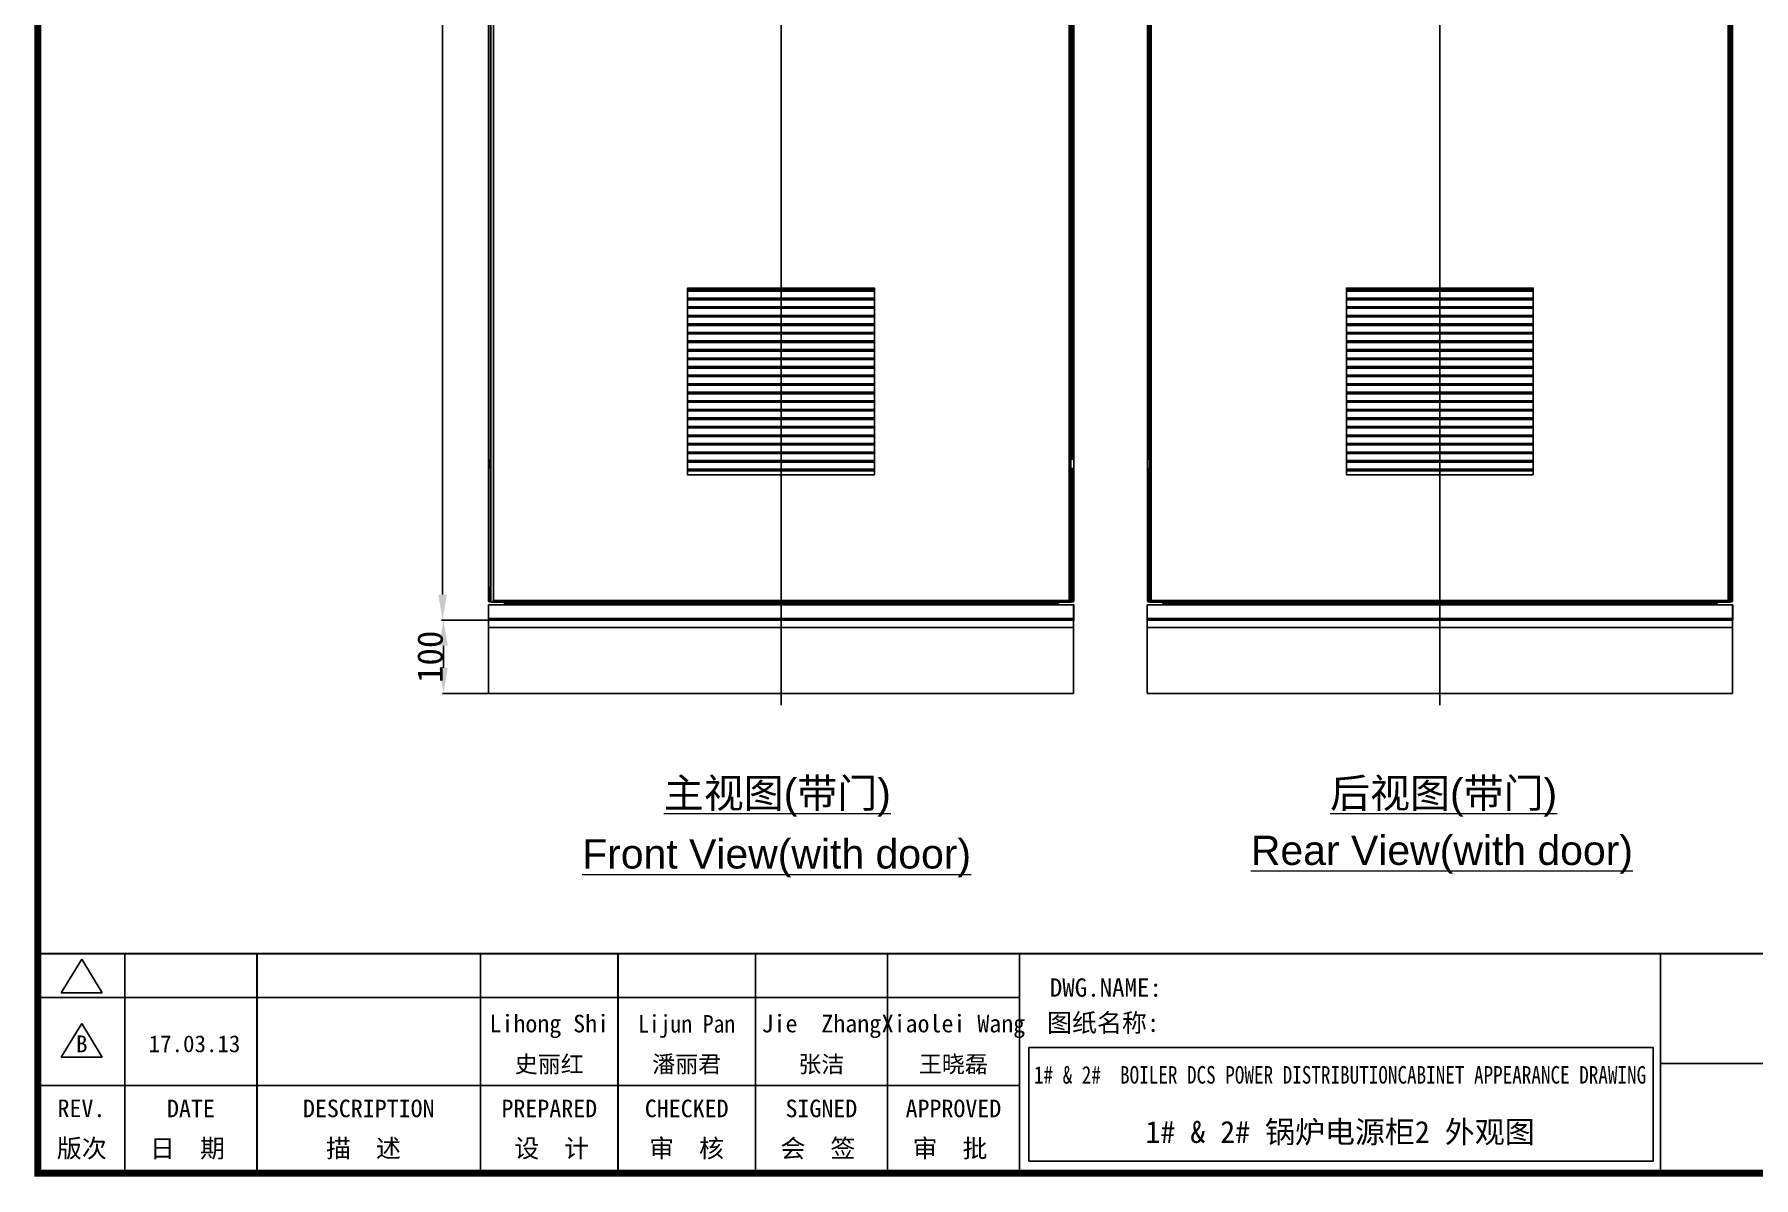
# Model space of a CAD drawing. Extents: x 81444 to 119867, y -54538 to -28747.
# Drawn here: x 81556 to 83903, y -50054 to -48492 of the extents above; entities that cross this region are included whole.
import ezdxf
from ezdxf.enums import TextEntityAlignment as Align
from ezdxf.lldxf.tags import DXFTag

# ---------------------------------------------------------------- set-up
doc = ezdxf.new("R2010")
doc.units = 0
doc.header["$LTSCALE"] = 100
doc.header["$MEASUREMENT"] = 0
doc.layers.add('t', color=1, linetype='Continuous')
doc.layers.add('TEXT', color=7, linetype='Continuous')
doc.styles.add('HZ', font='arial.ttf', dxfattribs={"width": 0.7})
doc.styles.get("Standard").update_dxf_attribs({"font": ''})
doc.styles.get('Standard').set_extended_font_data('SimSun')
tags = doc.linetypes.add('CENTER', pattern=[2, 1.25, -0.25, 0.25, -0.25]).pattern_tags.tags
tags[10:11] = [DXFTag(74, 4), DXFTag(75, 0), DXFTag(340, '0'), DXFTag(46, 1.0), DXFTag(50, 0.0), DXFTag(44, 0.0), DXFTag(45, 0.0)]
tags[8:9] = [DXFTag(74, 4), DXFTag(75, 0), DXFTag(340, '0'), DXFTag(46, 1.0), DXFTag(50, 0.0), DXFTag(44, 0.0), DXFTag(45, 0.0)]
tags[6:7] = [DXFTag(74, 4), DXFTag(75, 0), DXFTag(340, '0'), DXFTag(46, 1.0), DXFTag(50, 0.0), DXFTag(44, 0.0), DXFTag(45, 0.0)]
tags[4:5] = [DXFTag(74, 4), DXFTag(75, 0), DXFTag(340, '0'), DXFTag(46, 1.0), DXFTag(50, 0.0), DXFTag(44, 0.0), DXFTag(45, 0.0)]
doc.dimstyles.new('ISO-25', dxfattribs={"dimtxt": 35, "dimasz": 35, "dimexe": 1.25, "dimexo": 0.625, "dimtad": 1, "dimtoh": 1, "dimdec": 0, "dimtxsty": 'Standard', "dimcen": 2.5, "dimadec": 0, "dimazin": 0, "dimtfac": 1, "dimtdec": 0, "dimtmove": 0, "dimatfit": 3, "dimfxl": 0, "dimarcsym": 0})

# ---------------------------------------------------------------- blocks, each defined once
blk = doc.blocks.new('*D140')
at = {"color": 0, "lineweight": -2}
for p, q in [((82175.2, -49292.2), (82113.2, -49292.2)), ((82114.4, -49357.2), (82114.4, -49327.2)), ((82175.2, -49392.2), (82113.2, -49392.2))]:
    blk.add_line(p, q, dxfattribs=at)
at = {"color": 0}
for points in [[(82120.3, -49327.2), (82108.6, -49327.2), (82114.4, -49292.2)], [(82108.6, -49357.2), (82120.3, -49357.2), (82114.4, -49392.2)]]:
    blk.add_solid(points, dxfattribs=at)
at = {"layer": 'Defpoints', "color": 0}
for p in [(82114.4, -49292.2), (82175.8, -49292.2), (82175.8, -49392.2)]:
    blk.add_point(p, dxfattribs=at)
at = {"color": 0, "insert": (82096.3, -49342.2), "char_height": 35, "attachment_point": 5, "rotation": 90}
blk.add_mtext('100', dxfattribs=at)
blk = doc.blocks.new('*D141')
at = {"color": 0, "lineweight": -2}
for p, q in [((82175.5, -47289.7), (82111.9, -47289.7)), ((82113.2, -47324.7), (82113.2, -49257.2)), ((82175.5, -49292.2), (82111.9, -49292.2))]:
    blk.add_line(p, q, dxfattribs=at)
at = {"color": 0}
for points in [[(82119, -47324.7), (82107.4, -47324.7), (82113.2, -47289.7)], [(82107.4, -49257.2), (82119, -49257.2), (82113.2, -49292.2)]]:
    blk.add_solid(points, dxfattribs=at)
at = {"layer": 'Defpoints', "color": 0}
for p in [(82176.1, -47289.7), (82113.2, -49292.2), (82176.1, -49292.2)]:
    blk.add_point(p, dxfattribs=at)
at = {"color": 0, "insert": (82095.1, -48291), "char_height": 35, "attachment_point": 5, "rotation": 90}
blk.add_mtext('2003', dxfattribs=at)
blk = doc.blocks.new('图框')
at = {"color": 7}
for p, q in [((2215.6, -2851.6), (2215.6, -3151.6)), ((0, -2911.6), (1340.2, -2911.6)), ((2215.6, -3001.6), (3115.6, -3001.6)), ((0, -3031.6), (1340.2, -3031.6))]:
    blk.add_line(p, q, dxfattribs=at)
at = {"color": 7, "const_width": 3}
blk.add_lwpolyline([(4115.6, -2851.6), (0, -2851.6)], dxfattribs=at)
at = {"layer": 't', "color": 7}
for p, q in [((31.9, -2905), (59.9, -2859.1)), ((87.8, -2905), (59.9, -2859.1)), ((31.9, -2905), (87.8, -2905)), ((31.9, -2993), (59.9, -2947.1)), ((87.8, -2993), (59.9, -2947.1)), ((31.9, -2993), (87.8, -2993))]:
    blk.add_line(p, q, dxfattribs=at)
at = {"layer": 't', "color": 7, "const_width": 9.62}
blk.add_lwpolyline([(4115.6, -3151.6), (4115.6, 0), (0, 0), (0, -3151.6)], close=True, dxfattribs=at)
at = {"layer": 't', "color": 7, "const_width": 2.4}
for points in [[(118.8, -2852.8), (118.8, -3151.6)], [(299.1, -2852.8), (299.1, -3151.6)], [(604.4, -2852.8), (604.4, -3156.4)], [(792, -2852.8), (792, -3156.4)], [(979.6, -2852.8), (979.6, -3156.4)], [(1159.9, -2852.8), (1159.9, -3156.4)], [(1340.2, -2852.8), (1340.2, -3156.4)]]:
    blk.add_lwpolyline(points, dxfattribs=at)
at = {"color": 7, "flags": 8}
for tag, p, height in [('DWG.NAME:', (1381.6, -2910.4), 25), ('PROJECTNAME:', (3125.5, -2912.8), 24), ('PROJECTNAME：', (3339.1, -2913.1), 25), ('DWG.NO.:', (3128.2, -3030.4), 24), ('图纸编号', (3315.4, -3052.4), 24), ('FILENO.:', (3128.7, -3106.1), 24), ('文档号', (3317.7, -3124.1), 24)]:
    blk.add_attdef(tag, p, '', height=height, dxfattribs=at)
for tag, p in [('图纸名称:', (1377.8, -2965.9)), ('项目名称：', (3121.6, -2984.3)), ('项目名称：', (3325, -2984.3))]:
    blk.add_attdef(tag, text='', height=25, dxfattribs=at).set_placement(p, align=Align.BOTTOM_LEFT)
for tag, height, p in [('RENLIU', 24, (698.2, -2950.4)), ('SHUFENWANG', 24, (885.8, -2950.4)), ('FANGHOU', 24, (1069.7, -2950.4)), ('DANDANLI', 24, (1250, -2950.4)), ('A', 23, (59.9, -2974.9)), ('设计时间', 23, (213.9, -2974.9)), ('刘仁', 23, (698.2, -3002.2)), ('王姝芬', 23, (885.8, -3002.2)), ('侯方', 23, (1069.7, -3002.2)), ('李丹丹', 23, (1250, -3002.2)), ('#10STATIONONTROLCABINETCOVER', 30, (1777.9, -3017.2)), ('PAGEXOFX', 24, (3953.7, -3039.1)), ('REV.', 24, (59.4, -3063)), ('DATE', 24, (208.9, -3063)), ('DESCRIPTION', 24, (451.7, -3063)), ('PREPARED', 24, (698.2, -3063)), ('CHECKED', 24, (885.8, -3063)), ('SIGNED', 24, (1069.7, -3063)), ('APPROVED', 24, (1250, -3063)), ('图纸名称', 30, (1777.9, -3094.7)), ('第几页共几页', 24, (3953.7, -3114.1))]:
    blk.add_attdef(tag, text='', height=height, dxfattribs=at).set_placement(p, align=Align.MIDDLE)
at = {"color": 7, "width": 0.8, "flags": 8}
blk.add_attdef('HANGZHOUHOLLYSYSAUTOMATIONCO.,LTD.', text='', height=24, dxfattribs=at).set_placement((2770.1, -3045.7), align=Align.MIDDLE)
at = {"layer": 't', "color": 7}
for s, p in [('版次', (59.9, -3117.6)), ('日  期', (204.2, -3117.6)), ('描  述', (444.5, -3117.6)), ('设  计', (701.5, -3117.6)), ('审  核', (885.6, -3117.6)), ('会  签', (1065, -3117.6)), ('审  批', (1245.3, -3117.6))]:
    blk.add_text(s, height=25, dxfattribs=at).set_placement(p, align=Align.MIDDLE_CENTER)

msp = doc.modelspace()

# ---------------------------------------------------------------- linework, layer by layer
at = {"color": 1, "linetype": 'CENTER'}
for p, q in [((82575.3, -47164.6), (82575.3, -49408.4)), ((83474.8, -47164.3), (83474.8, -49408.1))]:
    msp.add_line(p, q, dxfattribs=at)
at = {"color": 7, "linetype": 'Continuous'}
for p, q in [((82176.1, -49247.2), (82176.1, -47289.7)), ((82179.1, -49267.7), (82179.1, -47292.7)), ((82968.8, -49267.7), (82968.8, -47292.7)), ((82971.1, -49267.7), (82971.1, -47292.7)), ((83075.6, -49247.2), (83075.6, -47289.7)), ((83078.6, -49267.7), (83078.6, -47292.7)), ((83868.3, -49267.7), (83868.3, -47292.7)), ((83870.6, -49267.7), (83870.6, -47292.7)), ((82975.1, -49247.2), (82975.1, -47335.2)), ((83874.6, -49247.2), (83874.6, -47335.2)), ((83080.9, -48221.7), (83080.9, -49267.7)), ((82182.7, -48338.7), (82182.7, -49267.7)), ((82178.5, -48384.2), (82178.5, -49073.2)), ((82972.2, -49073.2), (82972.2, -48384.2)), ((82972.7, -48384.2), (82972.7, -49073.2)), ((83078, -48384.2), (83078, -49073.2)), ((83871.7, -49073.2), (83871.7, -48384.2)), ((83872.2, -48384.2), (83872.2, -49073.2)), ((82972.5, -49022.2), (82971.1, -49022.2)), ((82972.5, -49033.2), (82971.1, -49033.2)), ((82972.5, -49033.2), (82972.5, -49022.2)), ((82972.7, -49022.2), (82975.1, -49022.2)), ((82972.7, -49033.2), (82975.1, -49033.2)), ((82973.1, -49022.2), (82973.1, -49033.2)), ((82973.9, -49033.2), (82973.9, -49022.2)), ((83075.6, -49022.2), (83078, -49022.2)), ((83078, -49033.2), (83075.6, -49033.2)), ((83076.8, -49022.2), (83076.8, -49033.2)), ((83077.6, -49033.2), (83077.6, -49022.2)), ((83078.2, -49022.2), (83078.6, -49022.2)), ((83078.2, -49022.2), (83078.2, -49033.2)), ((83078.2, -49033.2), (83078.6, -49033.2)), ((82176.1, -49073.2), (82178.5, -49073.2)), ((82177.3, -49073.2), (82177.3, -49084.2)), ((82178.1, -49084.2), (82178.1, -49073.2)), ((82178.7, -49073.2), (82179.1, -49073.2)), ((82178.7, -49073.2), (82178.7, -49084.2)), ((83872, -49073.2), (83870.6, -49073.2)), ((83872, -49084.2), (83872, -49073.2)), ((83872.2, -49073.2), (83874.6, -49073.2)), ((83872.6, -49073.2), (83872.6, -49084.2)), ((83873.4, -49084.2), (83873.4, -49073.2)), ((82178.5, -49084.2), (82176.1, -49084.2)), ((82178.5, -49247.2), (82178.5, -49084.2)), ((82178.7, -49084.2), (82179.1, -49084.2)), ((82972.2, -49247.2), (82972.2, -49084.2)), ((82972.7, -49247.2), (82972.7, -49084.2)), ((83078, -49247.2), (83078, -49084.2)), ((83872, -49084.2), (83870.6, -49084.2)), ((83871.7, -49247.2), (83871.7, -49084.2)), ((83872.2, -49084.2), (83874.6, -49084.2)), ((83872.2, -49247.2), (83872.2, -49084.2)), ((82178.5, -49247.2), (82176.1, -49247.2)), ((82176.1, -49266.7), (82176.1, -49247.2)), ((82178.1, -49266.7), (82178.1, -49247.2)), ((82178.5, -49247.2), (82179.1, -49247.2)), ((82971.1, -49247.2), (82972.2, -49247.2)), ((82972.7, -49247.2), (82972.2, -49247.2)), ((82972.7, -49247.2), (82975.1, -49247.2)), ((82973.1, -49247.2), (82973.1, -49266.7)), ((82975.1, -49247.2), (82975.1, -49266.7)), ((83078, -49247.2), (83075.6, -49247.2)), ((83075.6, -49266.7), (83075.6, -49247.2)), ((83077.6, -49266.7), (83077.6, -49247.2)), ((83078, -49247.2), (83078.6, -49247.2)), ((83870.6, -49247.2), (83871.7, -49247.2)), ((83872.2, -49247.2), (83871.7, -49247.2)), ((83872.2, -49247.2), (83874.6, -49247.2)), ((83872.6, -49247.2), (83872.6, -49266.7)), ((83874.6, -49247.2), (83874.6, -49266.7)), ((82975.3, -49271.2), (82175.8, -49271.2)), ((82175.8, -49271.2), (82175.8, -49292.1)), ((82178.1, -49266.7), (82176.1, -49266.7)), ((82178.1, -49248.4), (82179.1, -49248.4)), ((82178.5, -49250.1), (82178.1, -49250.1)), ((82178.5, -49266), (82178.1, -49266)), ((82178.5, -49250.1), (82178.5, -49266)), ((82179.1, -49267.7), (82972.1, -49267.7)), ((82181.4, -49265.4), (82968.8, -49265.4)), ((82197.2, -49269.6), (82197.2, -49267.7)), ((82197.2, -49269.6), (82219.6, -49269.6)), ((82197.7, -49269.6), (82197.7, -49267.7)), ((82198.4, -49269.6), (82198.4, -49271.2)), ((82198.9, -49269.6), (82198.9, -49271.2)), ((82217.9, -49269.6), (82217.9, -49271.2)), ((82218.4, -49269.6), (82218.4, -49271.2)), ((82219.1, -49269.6), (82219.1, -49267.7)), ((82219.6, -49267.7), (82219.6, -49269.2)), ((82931.6, -49268.1), (82219.6, -49268.1)), ((82219.6, -49269.6), (82219.6, -49269.2)), ((82931.6, -49269.6), (82219.6, -49269.6)), ((82219.6, -49269.6), (82219.6, -49271.2)), ((82931.6, -49270.1), (82219.6, -49270.1)), ((82931.6, -49267.7), (82931.6, -49269.2)), ((82931.6, -49269.6), (82931.6, -49269.2)), ((82954, -49269.6), (82931.6, -49269.6)), ((82931.6, -49269.6), (82931.6, -49271.2)), ((82932.1, -49269.6), (82932.1, -49267.7)), ((82932.8, -49269.6), (82932.8, -49271.2)), ((82933.3, -49269.6), (82933.3, -49271.2)), ((82952.3, -49269.6), (82952.3, -49271.2)), ((82952.8, -49269.6), (82952.8, -49271.2)), ((82953.5, -49269.6), (82953.5, -49267.7)), ((82954, -49269.6), (82954, -49267.7)), ((82973.1, -49248.4), (82971.1, -49248.4)), ((82971.1, -49249.6), (82972.2, -49249.6)), ((82972.1, -49267.7), (82972.1, -49249.6)), ((82972.2, -49249.6), (82972.2, -49248.4)), ((82972.7, -49250.1), (82973.1, -49250.1)), ((82972.7, -49250.1), (82972.7, -49266)), ((82972.7, -49266), (82973.1, -49266)), ((82973.1, -49266.7), (82975.1, -49266.7)), ((82974.8, -49271.2), (82974.8, -49292.1)), ((82975.3, -49290.4), (82975.3, -49271.2)), ((83874.8, -49271.2), (83075.3, -49271.2)), ((83075.3, -49271.2), (83075.3, -49292.1)), ((83077.6, -49266.7), (83075.6, -49266.7)), ((83077.6, -49248.4), (83078.6, -49248.4)), ((83078, -49250.1), (83077.6, -49250.1)), ((83078, -49266), (83077.6, -49266)), ((83078, -49250.1), (83078, -49266)), ((83078.6, -49267.7), (83871.6, -49267.7)), ((83080.9, -49265.4), (83868.3, -49265.4)), ((83096.7, -49269.6), (83096.7, -49267.7)), ((83096.7, -49269.6), (83119.1, -49269.6)), ((83097.2, -49269.6), (83097.2, -49267.7)), ((83097.9, -49269.6), (83097.9, -49271.2)), ((83098.4, -49269.6), (83098.4, -49271.2)), ((83117.4, -49269.6), (83117.4, -49271.2)), ((83117.9, -49269.6), (83117.9, -49271.2)), ((83118.6, -49269.6), (83118.6, -49267.7)), ((83119.1, -49267.7), (83119.1, -49269.2)), ((83831.1, -49268.1), (83119.1, -49268.1)), ((83119.1, -49269.6), (83119.1, -49269.2)), ((83831.1, -49269.6), (83119.1, -49269.6)), ((83119.1, -49269.6), (83119.1, -49271.2)), ((83831.1, -49270.1), (83119.1, -49270.1)), ((83831.1, -49267.7), (83831.1, -49269.2)), ((83831.1, -49269.6), (83831.1, -49269.2)), ((83853.5, -49269.6), (83831.1, -49269.6)), ((83831.1, -49269.6), (83831.1, -49271.2)), ((83831.6, -49269.6), (83831.6, -49267.7)), ((83832.3, -49269.6), (83832.3, -49271.2)), ((83832.8, -49269.6), (83832.8, -49271.2)), ((83851.8, -49269.6), (83851.8, -49271.2)), ((83852.3, -49269.6), (83852.3, -49271.2)), ((83853, -49269.6), (83853, -49267.7)), ((83853.5, -49269.6), (83853.5, -49267.7)), ((83872.6, -49248.4), (83870.6, -49248.4)), ((83870.6, -49249.6), (83871.7, -49249.6)), ((83871.6, -49267.7), (83871.6, -49249.6)), ((83871.7, -49249.6), (83871.7, -49248.4)), ((83872.2, -49250.1), (83872.6, -49250.1)), ((83872.2, -49250.1), (83872.2, -49266)), ((83872.2, -49266), (83872.6, -49266)), ((83872.6, -49266.7), (83874.6, -49266.7)), ((83874.3, -49271.2), (83874.3, -49292.1)), ((83874.8, -49290.4), (83874.8, -49271.2)), ((82175.8, -49289.9), (82974.8, -49289.9)), ((82975.3, -49292.2), (82175.8, -49292.2)), ((82175.8, -49392.2), (82175.8, -49292.2)), ((82975.3, -49290.4), (82974.8, -49290.4)), ((82974.8, -49392.2), (82974.8, -49292.2)), ((82975.3, -49292.2), (82975.3, -49290.7)), ((83075.3, -49289.9), (83874.3, -49289.9)), ((83874.8, -49292.2), (83075.3, -49292.2)), ((83075.3, -49392.2), (83075.3, -49292.2)), ((83874.8, -49290.4), (83874.3, -49290.4)), ((83874.3, -49392.2), (83874.3, -49292.2)), ((83874.8, -49292.2), (83874.8, -49290.7)), ((82974.8, -49302.2), (82175.8, -49302.2)), ((83874.3, -49302.2), (83075.3, -49302.2)), ((82175.8, -49392.2), (82974.8, -49392.2)), ((83075.3, -49392.2), (83874.3, -49392.2))]:
    msp.add_line(p, q, dxfattribs=at)
at = {"color": 7}
for p, q in [((82702.8, -48840.7), (82447.8, -48840.7)), ((82702.8, -48842.7), (82447.8, -48842.7)), ((83602.3, -48840.7), (83347.3, -48840.7)), ((83602.3, -48842.7), (83347.3, -48842.7)), ((82702.8, -48852.3), (82447.8, -48852.3)), ((82702.8, -48854.4), (82447.8, -48854.4)), ((82702.8, -48864), (82447.8, -48864)), ((82702.8, -48866), (82447.8, -48866)), ((83602.3, -48852.3), (83347.3, -48852.3)), ((83602.3, -48854.4), (83347.3, -48854.4)), ((83602.3, -48864), (83347.3, -48864)), ((83602.3, -48866), (83347.3, -48866)), ((82702.8, -48875.7), (82447.8, -48875.7)), ((82702.8, -48877.7), (82447.8, -48877.7)), ((82702.8, -48887.4), (82447.8, -48887.4)), ((82702.8, -48889.4), (82447.8, -48889.4)), ((83602.3, -48875.7), (83347.3, -48875.7)), ((83602.3, -48877.7), (83347.3, -48877.7)), ((83602.3, -48887.4), (83347.3, -48887.4)), ((83602.3, -48889.4), (83347.3, -48889.4)), ((82702.8, -48899), (82447.8, -48899)), ((82702.8, -48901.1), (82447.8, -48901.1)), ((82702.8, -48910.7), (82447.8, -48910.7)), ((82702.8, -48912.7), (82447.8, -48912.7)), ((83602.3, -48899), (83347.3, -48899)), ((83602.3, -48901.1), (83347.3, -48901.1)), ((83602.3, -48910.7), (83347.3, -48910.7)), ((83602.3, -48912.7), (83347.3, -48912.7)), ((82702.8, -48922.4), (82447.8, -48922.4)), ((82702.8, -48924.4), (82447.8, -48924.4)), ((82702.8, -48934.1), (82447.8, -48934.1)), ((82702.8, -48936.1), (82447.8, -48936.1)), ((83602.3, -48922.4), (83347.3, -48922.4)), ((83602.3, -48924.4), (83347.3, -48924.4)), ((83602.3, -48934.1), (83347.3, -48934.1)), ((83602.3, -48936.1), (83347.3, -48936.1)), ((82702.8, -48945.7), (82447.8, -48945.7)), ((82702.8, -48947.8), (82447.8, -48947.8)), ((82702.8, -48957.4), (82447.8, -48957.4)), ((82702.8, -48959.4), (82447.8, -48959.4)), ((83602.3, -48945.7), (83347.3, -48945.7)), ((83602.3, -48947.8), (83347.3, -48947.8)), ((83602.3, -48957.4), (83347.3, -48957.4)), ((83602.3, -48959.4), (83347.3, -48959.4)), ((82702.8, -48969.1), (82447.8, -48969.1)), ((82702.8, -48971.1), (82447.8, -48971.1)), ((82702.8, -48980.8), (82447.8, -48980.8)), ((82702.8, -48982.8), (82447.8, -48982.8)), ((83602.3, -48969.1), (83347.3, -48969.1)), ((83602.3, -48971.1), (83347.3, -48971.1)), ((83602.3, -48980.8), (83347.3, -48980.8)), ((83602.3, -48982.8), (83347.3, -48982.8)), ((82702.8, -48992.4), (82447.8, -48992.4)), ((82702.8, -48994.5), (82447.8, -48994.5)), ((82702.8, -49004.1), (82447.8, -49004.1)), ((82702.8, -49006.1), (82447.8, -49006.1)), ((83602.3, -48992.4), (83347.3, -48992.4)), ((83602.3, -48994.5), (83347.3, -48994.5)), ((83602.3, -49004.1), (83347.3, -49004.1)), ((83602.3, -49006.1), (83347.3, -49006.1)), ((82702.8, -49015.8), (82447.8, -49015.8)), ((82702.8, -49017.8), (82447.8, -49017.8)), ((82702.8, -49027.5), (82447.8, -49027.5)), ((82702.8, -49029.5), (82447.8, -49029.5)), ((83602.3, -49015.8), (83347.3, -49015.8)), ((83602.3, -49017.8), (83347.3, -49017.8)), ((83602.3, -49027.5), (83347.3, -49027.5)), ((83602.3, -49029.5), (83347.3, -49029.5)), ((82702.8, -49039.2), (82447.8, -49039.2)), ((82702.8, -49041.2), (82447.8, -49041.2)), ((82702.8, -49050.8), (82447.8, -49050.8)), ((82702.8, -49052.8), (82447.8, -49052.8)), ((83602.3, -49039.2), (83347.3, -49039.2)), ((83602.3, -49041.2), (83347.3, -49041.2)), ((83602.3, -49050.8), (83347.3, -49050.8)), ((83602.3, -49052.8), (83347.3, -49052.8)), ((82702.8, -49062.5), (82447.8, -49062.5)), ((82702.8, -49064.5), (82447.8, -49064.5)), ((82702.8, -49074.2), (82447.8, -49074.2)), ((82702.8, -49076.2), (82447.8, -49076.2)), ((83602.3, -49062.5), (83347.3, -49062.5)), ((83602.3, -49064.5), (83347.3, -49064.5)), ((83602.3, -49074.2), (83347.3, -49074.2)), ((83602.3, -49076.2), (83347.3, -49076.2)), ((82702.8, -49085.9), (82447.8, -49085.9)), ((82702.8, -49087.9), (82447.8, -49087.9)), ((83602.3, -49085.9), (83347.3, -49085.9)), ((83602.3, -49087.9), (83347.3, -49087.9))]:
    msp.add_line(p, q, dxfattribs=at)
for points in [[(82702.8, -49093.4), (82702.8, -48838.4), (82447.8, -48838.4), (82447.8, -49093.4)], [(83602.3, -49093.4), (83602.3, -48838.4), (83347.3, -48838.4), (83347.3, -49093.4)]]:
    msp.add_lwpolyline(points, close=True, dxfattribs=at)
at = {"color": 1}
msp.add_lwpolyline([(82913.8, -49876.2), (83766.3, -49876.2), (83766.3, -50031.2), (82913.8, -50031.2)], close=True, dxfattribs=at)
at = {"color": 7, "linetype": 'Continuous'}
for centre, radius, start, end in [((82177.3, -49266), 1.2, 212.7273, 0), ((82179, -49250.1), 1.7, 90, 122.2595), ((82179, -49250.1), 0.5, 90, 180), ((82972.2, -49250.1), 1.7, 57.7405, 90), ((82972.2, -49250.1), 0.5, 0, 90), ((82973.9, -49266), 1.2, 180, 327.2727), ((83076.8, -49266), 1.2, 212.7273, 0), ((83078.5, -49250.1), 1.7, 90, 122.2595), ((83078.5, -49250.1), 0.5, 90, 180), ((83871.7, -49250.1), 1.7, 57.7405, 90), ((83871.7, -49250.1), 0.5, 0, 90), ((83873.4, -49266), 1.2, 180, 327.2727), ((82973.5, -49290.4), 1.8, 315, 0), ((83873, -49290.4), 1.8, 315, 0)]:
    msp.add_arc(centre, radius, start, end, dxfattribs=at)

# ---------------------------------------------------------------- block references
at = {"color": 1}
ref = msp.add_blockref('图框', (81560.7, -46896.2), dxfattribs=at)
ref.add_attrib('图纸名称', '1# & 2# 锅炉电源柜2 外观图', dxfattribs={"color": 7, "height": 30, "flags": 8}).set_placement((83338.6, -49990.9), align=Align.MIDDLE)
ref.add_attrib('刘仁', '史丽红', dxfattribs={"color": 7, "height": 23, "flags": 8}).set_placement((82258.9, -49898.4), align=Align.MIDDLE)
ref.add_attrib('王姝芬', '潘丽君', dxfattribs={"color": 7, "height": 23, "flags": 8}).set_placement((82446.5, -49898.4), align=Align.MIDDLE)
ref.add_attrib('侯方', '张洁', dxfattribs={"color": 7, "height": 23, "flags": 8}).set_placement((82630.4, -49898.4), align=Align.MIDDLE)
ref.add_attrib('李丹丹', '王晓磊', dxfattribs={"color": 7, "height": 23, "flags": 8}).set_placement((82810.7, -49898.4), align=Align.MIDDLE)
ref.add_attrib('设计时间', '17.03.13', dxfattribs={"color": 7, "height": 23, "flags": 8}).set_placement((81774.5, -49871.1), align=Align.MIDDLE)
ref.add_attrib('A', 'B', dxfattribs={"color": 7, "height": 23, "flags": 8}).set_placement((81620.6, -49871.1), align=Align.MIDDLE)
ref.add_attrib('REV.', 'REV.', dxfattribs={"color": 7, "height": 24, "flags": 8}).set_placement((81620.1, -49959.3), align=Align.MIDDLE)
ref.add_attrib('DATE', 'DATE', dxfattribs={"color": 7, "height": 24, "flags": 8}).set_placement((81769.6, -49959.3), align=Align.MIDDLE)
ref.add_attrib('DESCRIBE', 'DESCRIPTION', dxfattribs={"color": 7, "height": 24, "flags": 8}).set_placement((82012.4, -49959.3), align=Align.MIDDLE)
ref.add_attrib('PREPARE', 'PREPARED', dxfattribs={"color": 7, "height": 24, "flags": 8}).set_placement((82258.9, -49959.3), align=Align.MIDDLE)
ref.add_attrib('VERIFY', 'CHECKED', dxfattribs={"color": 7, "height": 24, "flags": 8}).set_placement((82446.5, -49959.3), align=Align.MIDDLE)
ref.add_attrib('SIGN', 'SIGNED', dxfattribs={"color": 7, "height": 24, "flags": 8}).set_placement((82630.4, -49959.3), align=Align.MIDDLE)
ref.add_attrib('APPROVER', 'APPROVED', dxfattribs={"color": 7, "height": 24, "flags": 8}).set_placement((82810.7, -49959.3), align=Align.MIDDLE)
ref.add_attrib('RENLIU', 'Lihong Shi', dxfattribs={"color": 7, "height": 24, "flags": 8}).set_placement((82258.9, -49846.6), align=Align.MIDDLE)
ref.add_attrib('SHUFENWANG', 'Lijun Pan', dxfattribs={"color": 7, "height": 24, "width": 0.9, "flags": 8}).set_placement((82446.5, -49846.6), align=Align.MIDDLE)
ref.add_attrib('FANGHOU', 'Jie  Zhang', dxfattribs={"color": 7, "height": 24, "flags": 8}).set_placement((82630.4, -49846.6), align=Align.MIDDLE)
ref.add_attrib('DANDANLI', 'Xiaolei Wang', dxfattribs={"color": 7, "height": 24, "flags": 8}).set_placement((82810.7, -49846.6), align=Align.MIDDLE)
ref.add_attrib('DWG.NAME:', 'DWG.NAME:', (82942.3, -49806.6), dxfattribs={"color": 7, "height": 25, "flags": 8})
ref.add_attrib('#10STATIONONTROLCABINETCOVER', '1# & 2#  BOILER DCS POWER DISTRIBUTIONCABINET APPEARANCE DRAWING', dxfattribs={"color": 7, "height": 24, "width": 0.8, "flags": 8}).set_placement((83338.6, -49913.4), align=Align.MIDDLE)
ref.add_attrib('图纸名称:', '图纸名称:', dxfattribs={"color": 7, "height": 25, "flags": 8}).set_placement((82938.5, -49862.2), align=Align.BOTTOM_LEFT)

# ---------------------------------------------------------------- texts
at = {"layer": 'TEXT', "color": 7, "lineweight": 0, "style": 'HZ'}
for s, p in [('%%U主视图(带门)', (82570.3, -49548.4)), ('%%U后视图(带门)', (83480, -49548.4)), ('%%UFront View(with door)', (82569.3, -49631.5)), ('%%URear View(with door)', (83477.7, -49626.6))]:
    msp.add_text(s, height=40, dxfattribs=at).set_placement(p, align=Align.CENTER)

# ---------------------------------------------------------------- dimensions: what is measured, and where the dimension line sits
at = {"color": 3}
for base, p1, p2, picture, middle in [((82113.1883608, -49292.2487368), (82176.134282, -47289.7487368), (82176.134282, -49292.2487368), '*D141', (82095.0633608, -48290.9987368)), ((82114.4, -49292.2), (82175.8, -49392.2), (82175.8, -49292.2), '*D140', (82096.3, -49342.2))]:
    dim = msp.add_linear_dim(base=base, p1=p1, p2=p2, angle=90, dimstyle='ISO-25', dxfattribs=at)
    dim.commit()
    dim.dimension.update_dxf_attribs({"geometry": picture, "text_midpoint": middle})

doc.saveas('drawing.dxf')
